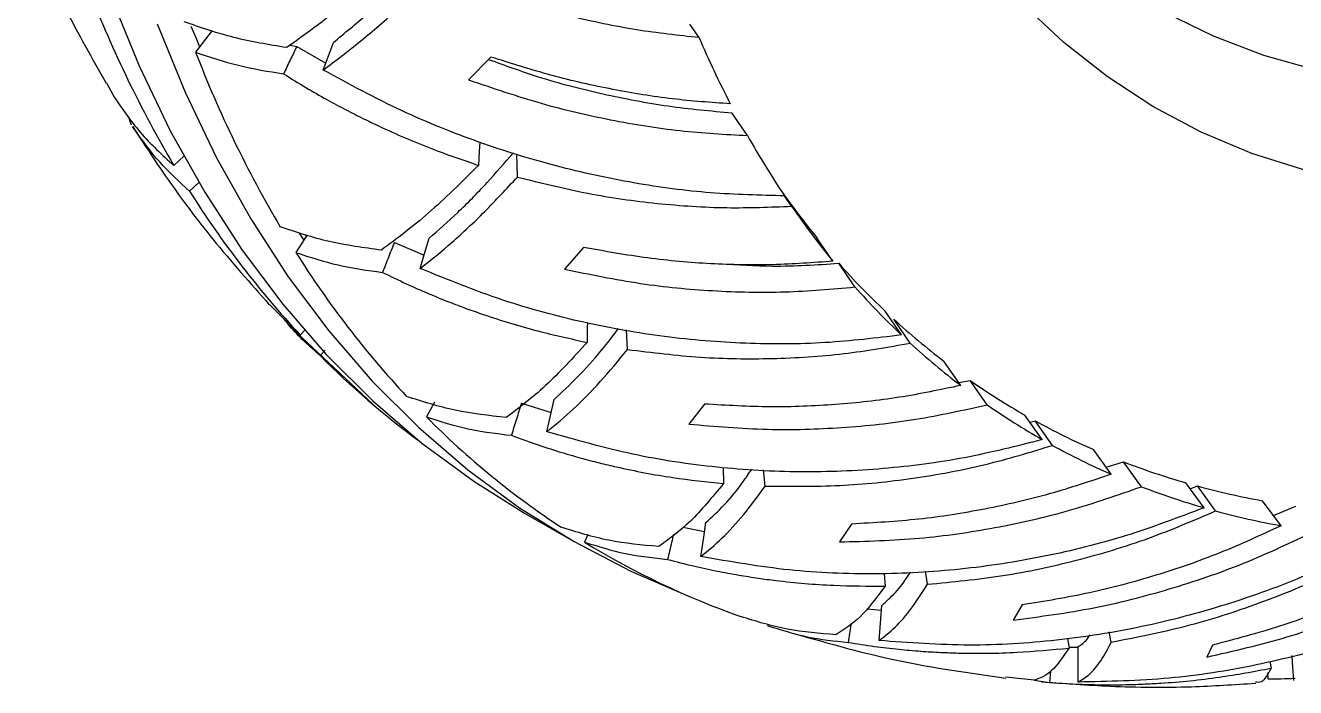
# Model space of a CAD drawing. Header units: millimetres. Extents: x 0 to 597, y 0 to 420.
# Drawn here: x 402.58 to 408.62, y 39.22 to 42.37 of the extents above; entities that cross this region are included whole.
import ezdxf

# ---------------------------------------------------------------- set-up
doc = ezdxf.new("R2010")
doc.units = ezdxf.units.MM

msp = doc.modelspace()

# ---------------------------------------------------------------- linework, layer by layer
at = {"color": 7, "linetype": 'Continuous', "lineweight": 25}
for p, q in [((403.47, 42.3409), (403.391, 42.2382)), ((405.7824, 42.3092), (405.739, 42.3722)), ((403.8385, 42.2713), (403.8711, 42.2652)), ((403.8711, 42.2652), (404.0093, 42.1863)), ((403.9973, 42.1536), (404.0453, 42.2845)), ((404.7944, 42.2155), (404.6877, 42.1072)), ((402.9675, 42.0927), (402.9983, 42.034)), ((406.0132, 41.8421), (405.9392, 41.9503)), ((403.0983, 41.8735), (403.0911, 41.8845)), ((403.3354, 41.7437), (403.2875, 41.6998)), ((404.9202, 41.645), (404.9179, 41.7554)), ((403.4082, 41.6203), (403.3625, 41.5774)), ((406.2231, 41.5062), (406.1892, 41.5559)), ((403.9217, 41.3697), (403.8678, 41.2857)), ((403.883, 41.3778), (403.9051, 41.345)), ((406.4195, 41.245), (406.3432, 41.3566)), ((404.3352, 41.3342), (404.4763, 41.2729)), ((405.2341, 41.3107), (405.1433, 41.2074)), ((406.524, 41.1225), (406.4471, 41.2349)), ((403.7422, 41.0395), (403.8884, 40.8939)), ((406.7452, 40.8944), (406.6669, 41.0081)), ((403.8395, 40.935), (404.2348, 40.5634)), ((406.7869, 40.8555), (406.7084, 40.9694)), ((403.9088, 40.916), (403.8884, 40.8939)), ((405.4438, 40.8254), (405.4383, 40.9189)), ((404.0065, 40.8228), (403.9826, 40.7963)), ((407.0266, 40.6544), (406.9467, 40.7695)), ((407.0168, 40.6686), (407.0715, 40.6783)), ((407.1521, 40.5626), (407.0715, 40.6783)), ((404.5255, 40.575), (404.4879, 40.5046)), ((404.9393, 40.5703), (405.0804, 40.5262)), ((405.8091, 40.566), (405.7348, 40.4705)), ((407.414, 40.397), (407.3319, 40.5136)), ((407.3556, 40.4799), (407.3805, 40.4863)), ((407.4629, 40.3696), (407.3805, 40.4863)), ((407.7412, 40.2326), (407.6572, 40.3501)), ((405.8971, 40.2644), (405.8999, 40.1882)), ((407.7174, 40.2659), (407.8004, 40.2912)), ((407.8853, 40.1733), (407.8004, 40.2912)), ((406.0976, 40.176), (406.0895, 40.2537)), ((408.1828, 40.0734), (408.0962, 40.1919)), ((408.117, 40.1635), (408.1511, 40.1766)), ((408.238, 40.058), (408.1511, 40.1766)), ((408.5494, 39.9878), (408.4607, 40.1068)), ((408.5137, 40.0357), (408.6196, 40.0813)), ((404.9533, 40.0482), (405.1718, 39.9221)), ((405.7063, 39.9814), (405.8097, 39.9604)), ((406.5083, 39.9958), (406.4504, 39.9108)), ((405.255, 39.9459), (405.2393, 39.91)), ((406.6627, 39.7614), (406.6682, 39.7008)), ((406.8688, 39.7095), (406.859, 39.7722)), ((407.3181, 39.6113), (407.2763, 39.5393)), ((406.5798, 39.5934), (406.65, 39.5863)), ((407.7423, 39.4348), (407.732, 39.4836)), ((407.5343, 39.4522), (407.5412, 39.4064)), ((408.2226, 39.42), (408.1964, 39.3631)), ((407.5405, 39.4112), (407.585, 39.4108)), ((407.4526, 39.2958), (407.4484, 39.243)), ((408.4949, 39.3428), (408.5019, 39.3107)), ((407.3758, 39.253), (407.2416, 39.2679)), ((407.3762, 39.2532), (407.4484, 39.243)), ((408.4852, 39.2881), (408.4853, 39.2598))]:
    msp.add_line(p, q, dxfattribs=at)
at = {"color": 7, "linetype": 'Continuous', "lineweight": 25, "flags": 128}
for points in [[(406.4397, 48.128), (406.3659, 47.7369), (406.3083, 47.3512), (406.267, 46.9718), (406.2422, 46.5999), (406.2339, 46.2365), (406.2422, 45.8826), (406.2669, 45.5393), (406.3081, 45.2075), (406.3656, 44.8882), (406.4393, 44.5823), (406.529, 44.2906), (406.6343, 44.0139), (406.7551, 43.7531), (406.8909, 43.5089), (407.0414, 43.2819), (407.2062, 43.0729), (407.3847, 42.8824), (407.5765, 42.7109), (407.7811, 42.559), (407.9978, 42.4271), (408.226, 42.3155), (408.4651, 42.2245), (408.7145, 42.1545)], [(408.6616, 41.6769), (408.4104, 41.7575), (408.1697, 41.8588), (407.9401, 41.9806), (407.7222, 42.1227), (407.5167, 42.2845), (407.3241, 42.4657), (407.1449, 42.6659), (406.9795, 42.8843), (406.8285, 43.1206), (406.6922, 43.3739), (406.571, 43.6437), (406.4653, 43.9292), (406.3753, 44.2297), (406.3012, 44.5443), (406.2434, 44.8722), (406.2018, 45.2124), (406.1766, 45.5642), (406.1766, 45.5642)], [(402.9889, 42.4994), (403.122, 42.1741), (403.2705, 41.8649), (403.4341, 41.5724), (403.6124, 41.2973), (403.8052, 41.04), (404.0119, 40.8011), (404.2323, 40.5811), (404.4659, 40.3804), (404.7122, 40.1993), (404.9533, 40.0482)], [(403.2074, 42.3733), (403.3405, 42.048), (403.489, 41.7388), (403.6526, 41.4463), (403.8309, 41.1712), (404.0237, 40.9139), (404.2304, 40.675), (404.4508, 40.455), (404.6844, 40.2542), (404.9307, 40.0732), (405.1892, 39.9122), (405.4594, 39.7715), (405.7188, 39.66)], [(403.3687, 42.3628), (403.3912, 42.3074), (403.4093, 42.2641)], [(404.7413, 41.8099), (404.7389, 41.7683), (404.735, 41.7005)], [(404.4581, 41.2105), (404.4791, 41.2821), (404.5, 41.3537)], [(405.2525, 40.9517), (405.2522, 40.9318), (405.2513, 40.8592)], [(405.0601, 40.4348), (405.0771, 40.5115), (405.0941, 40.5881)], [(405.7917, 39.8415), (405.8039, 39.9221), (405.8161, 40.0026)], [(406.6385, 39.4422), (406.6451, 39.5254), (406.6518, 39.6085)], [(407.5841, 39.2447), (407.5846, 39.3292), (407.585, 39.4136)], [(408.6101, 39.2528), (408.6039, 39.3372), (408.6014, 39.3702)]]:
    msp.add_lwpolyline(points, dxfattribs=at)
at = {"color": 7, "linetype": 'Continuous', "lineweight": 25}
for centre, radius, start, end in [((408.1242, 44.5534), 5.6158, 201.12049, 210.53969), ((410.3343, 44.265), 4.9543, 203.25135, 207.29825), ((408.6295, 44.2617), 5.6158, 201.12049, 210.53969), ((409.8354, 43.9967), 4.3877, 209.41061, 213.80026), ((407.2523, 44.026), 4.5963, 212.19055, 222.95679), ((409.442, 43.8896), 4.0023, 215.22625, 219.26212), ((409.5446, 43.7992), 4.0361, 214.61841, 219.25995), ((407.7575, 43.7343), 4.5963, 212.19055, 222.95679), ((409.2032, 43.6866), 3.6888, 221.65488, 226.56316), ((409.297, 43.5892), 3.7113, 221.65414, 226.56122), ((409.0878, 43.5636), 3.5201, 227.47377, 232.5381), ((409.1806, 43.4655), 3.5415, 227.475, 232.53825), ((406.8778, 43.6783), 4.0851, 224.8697, 233.58575), ((409.0296, 43.4861), 3.4232, 235.11041, 240.26855), ((409.1227, 43.3886), 3.4451, 235.11124, 240.26644), ((407.3606, 43.3614), 4.0514, 224.84147, 236.55351), ((409.0342, 43.4962), 3.4342, 241.21572, 246.36194), ((409.123, 43.3903), 3.4468, 241.20874, 246.36625), ((409.0803, 43.6132), 3.56, 248.92942, 253.95287), ((409.1723, 43.5139), 3.5799, 248.93051, 253.9552), ((409.1284, 43.7888), 3.7421, 254.86018, 259.72125), ((409.2203, 43.6889), 3.7614, 254.86064, 259.72502), ((407.311, 43.2982), 3.9714, 238.5578, 250.42603)]:
    msp.add_arc(centre, radius, start, end, dxfattribs=at)
for points, knots in [([(402.582, 42.853), (402.5893, 42.835), (402.6466, 42.6945), (402.7706, 42.4369), (402.8988, 42.2093), (402.9652, 42.0916)], [0, 0, 0, 0, 0.066181, 0.516708, 1, 1, 1, 1]), ([(404.0453, 42.2845), (404.0986, 42.3286), (404.2045, 42.416), (404.3704, 42.5697), (404.4826, 42.6854), (404.5383, 42.7428)], [0, 0, 0, 0, 0.339009, 0.671985, 1, 1, 1, 1]), ([(404.361, 42.6959), (404.2677, 42.612), (404.0808, 42.4439), (403.9093, 42.3214), (403.8234, 42.26)], [0, 0, 0, 0, 0.499576, 1, 1, 1, 1]), ([(403.9973, 42.1536), (404.0559, 42.1981), (404.172, 42.2861), (404.3534, 42.4422), (404.476, 42.5603), (404.5368, 42.6189)], [0, 0, 0, 0, 0.3393768, 0.6723313, 1, 1, 1, 1]), ([(404.5368, 42.6189), (404.6429, 42.5778), (404.8547, 42.4957), (405.1731, 42.4068), (405.4847, 42.3415), (405.6845, 42.3198), (405.7824, 42.3092)], [0, 0, 0, 0, 0.250635, 0.500169, 0.75531, 1, 1, 1, 1]), ([(403.8234, 42.26), (403.7386, 42.274), (403.5685, 42.3021), (403.4141, 42.3559), (403.3366, 42.383)], [0, 0, 0, 0, 0.498249, 1, 1, 1, 1]), ([(403.8711, 42.2652), (403.8607, 42.2435), (403.8399, 42.2003), (403.8191, 42.1571), (403.8087, 42.1355)], [0, 0, 0, 0, 0.499998, 1, 1, 1, 1]), ([(403.391, 42.2382), (403.4577, 42.2156), (403.5912, 42.1705), (403.7363, 42.1472), (403.8087, 42.1355)], [0, 0, 0, 0, 0.500355, 1, 1, 1, 1]), ([(404.7832, 42.2041), (404.8604, 42.1759), (405.0419, 42.1097), (405.3281, 42.0369), (405.6388, 41.9774), (405.8391, 41.9593), (405.9392, 41.9503)], [0, 0, 0, 0, 0.195641, 0.460132, 0.730066, 1, 1, 1, 1]), ([(405.9317, 41.9929), (405.8405, 41.9994), (405.658, 42.0123), (405.3739, 42.0585), (405.0856, 42.1229), (404.8915, 42.1847), (404.7944, 42.2155)], [0, 0, 0, 0, 0.24992, 0.499822, 0.74999, 1, 1, 1, 1]), ([(403.8087, 42.1355), (403.8441, 42.1135), (403.912, 42.0712), (404.0113, 42.0146), (404.1025, 41.9656), (404.1854, 41.9236), (404.3197, 41.8592), (404.5014, 41.7807), (404.6602, 41.7262), (404.735, 41.7005)], [0, 0, 0, 0, 0.120105, 0.230142, 0.330172, 0.420244, 0.5004, 0.764723, 1, 1, 1, 1]), ([(406.1893, 41.5559), (406.073, 41.5584), (405.8398, 41.5635), (405.4751, 41.6121), (405.106, 41.6915), (404.7355, 41.8063), (404.363, 41.955), (404.1205, 42.0867), (403.9973, 42.1536)], [0, 0, 0, 0, 0.166042, 0.3330587, 0.4991852, 0.6633043, 0.8289954, 1, 1, 1, 1]), ([(404.6877, 42.1072), (404.803, 42.0678), (405.029, 41.9906), (405.3656, 41.913), (405.6948, 41.86), (405.9071, 41.848), (406.0132, 41.8421)], [0, 0, 0, 0, 0.255318, 0.500298, 0.75016, 1, 1, 1, 1]), ([(402.9983, 42.034), (403.0394, 41.9733), (403.1219, 41.8514), (403.2321, 41.7505), (403.2875, 41.6998)], [0, 0, 0, 0, 0.498248, 1, 1, 1, 1]), ([(403.0868, 41.8912), (403.0842, 41.8972), (403.0792, 41.9088), (403.0758, 41.922), (403.0752, 41.9292), (403.0752, 41.9295)], [0, 0, 0, 0, 0.5098344, 0.973336, 1, 1, 1, 1]), ([(403.0917, 41.8849), (403.1437, 41.805), (403.2685, 41.6133), (403.4831, 41.3292), (403.651, 41.14), (403.7411, 41.0384)], [0, 0, 0, 0, 0.248334, 0.596444, 1, 1, 1, 1]), ([(403.3625, 41.5774), (403.3134, 41.6223), (403.2154, 41.7121), (403.1373, 41.8197), (403.0983, 41.8735)], [0, 0, 0, 0, 0.500384, 1, 1, 1, 1]), ([(404.5, 41.3537), (404.5451, 41.3934), (404.6346, 41.4721), (404.7698, 41.6092), (404.8591, 41.7126), (404.9007, 41.7607)], [0, 0, 0, 0, 0.352769, 0.699255, 1, 1, 1, 1]), ([(404.735, 41.7005), (404.6548, 41.6209), (404.4942, 41.4615), (404.3472, 41.3523), (404.2737, 41.2977)], [0, 0, 0, 0, 0.4995742, 1, 1, 1, 1]), ([(404.4581, 41.2105), (404.5082, 41.2506), (404.6076, 41.3301), (404.7631, 41.476), (404.8681, 41.589), (404.9202, 41.645)], [0, 0, 0, 0, 0.3393819, 0.6723277, 1, 1, 1, 1]), ([(404.9202, 41.645), (405.0317, 41.6173), (405.2543, 41.5619), (405.5876, 41.5157), (405.913, 41.4939), (406.1212, 41.5022), (406.2231, 41.5062)], [0, 0, 0, 0, 0.250638, 0.500169, 0.75531, 1, 1, 1, 1]), ([(404.2737, 41.2977), (404.1902, 41.3089), (404.0226, 41.3315), (403.8696, 41.3825), (403.7928, 41.4081)], [0, 0, 0, 0, 0.498248, 1, 1, 1, 1]), ([(404.3352, 41.3342), (404.3259, 41.3105), (404.3072, 41.263), (404.2885, 41.2155), (404.2792, 41.1918)], [0, 0, 0, 0, 0.499993, 1, 1, 1, 1]), ([(406.4195, 41.245), (406.3248, 41.2379), (406.1353, 41.2236), (405.8396, 41.2299), (405.5389, 41.2554), (405.3357, 41.2923), (405.2341, 41.3107)], [0, 0, 0, 0, 0.2499169, 0.4998211, 0.7499871, 1, 1, 1, 1]), ([(403.8678, 41.2857), (403.9338, 41.2642), (404.0658, 41.2211), (404.2081, 41.2015), (404.2792, 41.1918)], [0, 0, 0, 0, 0.500353, 1, 1, 1, 1]), ([(405.8837, 41.2324), (405.967, 41.2275), (406.1595, 41.2162), (406.343, 41.2281), (406.4471, 41.2349)], [0, 0, 0, 0, 0.432921, 1, 1, 1, 1]), ([(404.2792, 41.1918), (404.3167, 41.1735), (404.3886, 41.1384), (404.4933, 41.0924), (404.5894, 41.0532), (404.6766, 41.0202), (404.8176, 40.9707), (405.0078, 40.9124), (405.1734, 40.8762), (405.2513, 40.8592)], [0, 0, 0, 0, 0.120104, 0.230138, 0.330172, 0.420248, 0.500398, 0.76472, 1, 1, 1, 1]), ([(406.7452, 40.8944), (406.625, 40.8799), (406.3841, 40.8508), (406.0059, 40.8494), (405.622, 40.8804), (405.2351, 40.949), (404.8445, 41.0532), (404.5882, 41.1576), (404.4581, 41.2105)], [0, 0, 0, 0, 0.166043, 0.333058, 0.499186, 0.663304, 0.828995, 1, 1, 1, 1]), ([(405.1433, 41.2074), (405.2641, 41.1825), (405.5007, 41.1336), (405.8517, 41.1007), (406.194, 41.0932), (406.414, 41.1128), (406.524, 41.1225)], [0, 0, 0, 0, 0.255321, 0.500302, 0.750159, 1, 1, 1, 1]), ([(403.9826, 40.7963), (403.9316, 40.8409), (403.8711, 40.8938), (403.8214, 40.9582), (403.8136, 40.9684)], [0, 0, 0, 0, 0.842133, 1, 1, 1, 1]), ([(405.0941, 40.5881), (405.1311, 40.6221), (405.2043, 40.6895), (405.3081, 40.8041), (405.3741, 40.8902), (405.4011, 40.9255)], [0, 0, 0, 0, 0.375655, 0.744627, 1, 1, 1, 1]), ([(405.2513, 40.8592), (405.1845, 40.7861), (405.0508, 40.64), (404.9282, 40.5482), (404.8668, 40.5022)], [0, 0, 0, 0, 0.499581, 1, 1, 1, 1]), ([(405.0601, 40.4348), (405.1018, 40.4692), (405.1845, 40.5374), (405.3138, 40.6688), (405.4007, 40.7735), (405.4438, 40.8254)], [0, 0, 0, 0, 0.339371, 0.672331, 1, 1, 1, 1]), ([(405.4438, 40.8254), (405.5595, 40.8111), (405.7904, 40.7824), (406.1343, 40.7785), (406.4691, 40.7995), (406.6825, 40.8371), (406.7869, 40.8555)], [0, 0, 0, 0, 0.250639, 0.50017, 0.75531, 1, 1, 1, 1]), ([(407.0266, 40.6544), (406.9298, 40.6341), (406.7362, 40.5934), (406.433, 40.5607), (406.1239, 40.5478), (405.914, 40.5599), (405.8091, 40.566)], [0, 0, 0, 0, 0.249917, 0.499821, 0.749987, 1, 1, 1, 1]), ([(404.8668, 40.5022), (404.785, 40.5111), (404.6209, 40.5291), (404.4696, 40.5778), (404.3937, 40.6022)], [0, 0, 0, 0, 0.498248, 1, 1, 1, 1]), ([(404.9393, 40.5703), (404.9313, 40.5448), (404.9154, 40.4939), (404.8995, 40.4429), (404.8915, 40.4174)], [0, 0, 0, 0, 0.5, 1, 1, 1, 1]), ([(405.7348, 40.4705), (405.8595, 40.4599), (406.1041, 40.4393), (406.4647, 40.4505), (406.8154, 40.4876), (407.0399, 40.5376), (407.1521, 40.5626)], [0, 0, 0, 0, 0.255319, 0.500301, 0.750158, 1, 1, 1, 1]), ([(404.4879, 40.5046), (404.5531, 40.4838), (404.6833, 40.4423), (404.8222, 40.4257), (404.8915, 40.4174)], [0, 0, 0, 0, 0.500358, 1, 1, 1, 1]), ([(404.8915, 40.4174), (404.9308, 40.403), (405.0061, 40.3753), (405.1154, 40.3402), (405.2154, 40.311), (405.3061, 40.2872), (405.4525, 40.2526), (405.6493, 40.2147), (405.8197, 40.1967), (405.8999, 40.1882)], [0, 0, 0, 0, 0.120107, 0.230136, 0.330175, 0.420249, 0.500401, 0.76472, 1, 1, 1, 1]), ([(407.414, 40.397), (407.2918, 40.366), (407.0468, 40.3039), (406.6604, 40.2538), (406.2667, 40.2374), (405.8679, 40.2601), (405.4634, 40.3197), (405.196, 40.396), (405.0601, 40.4348)], [0, 0, 0, 0, 0.166042, 0.333056, 0.499184, 0.663302, 0.828992, 1, 1, 1, 1]), ([(406.0976, 40.176), (406.2161, 40.1748), (406.4524, 40.1725), (406.8026, 40.2095), (407.1421, 40.2719), (407.3575, 40.3375), (407.4629, 40.3696)], [0, 0, 0, 0, 0.250638, 0.500171, 0.755311, 1, 1, 1, 1]), ([(405.8161, 40.0026), (405.845, 40.0297), (405.9024, 40.0835), (405.9763, 40.1714), (406.0201, 40.2365), (406.0337, 40.2568)], [0, 0, 0, 0, 0.412152, 0.816949, 1, 1, 1, 1]), ([(407.7412, 40.2326), (407.6438, 40.1997), (407.449, 40.1338), (407.1426, 40.0637), (406.8292, 40.0138), (406.6152, 40.0018), (406.5083, 39.9958)], [0, 0, 0, 0, 0.249918, 0.499821, 0.749987, 1, 1, 1, 1]), ([(405.8999, 40.1882), (405.8465, 40.124), (405.7397, 39.9954), (405.6408, 39.9244), (405.5914, 39.8889)], [0, 0, 0, 0, 0.499567, 1, 1, 1, 1]), ([(405.7917, 39.8415), (405.8251, 39.869), (405.8914, 39.9235), (405.9947, 40.0363), (406.0635, 40.1297), (406.0976, 40.176)], [0, 0, 0, 0, 0.339375, 0.672321, 1, 1, 1, 1]), ([(406.4504, 39.9108), (406.5777, 39.9143), (406.8271, 39.9212), (407.1928, 39.975), (407.5471, 40.0548), (407.7725, 40.1338), (407.8853, 40.1733)], [0, 0, 0, 0, 0.255319, 0.5003, 0.750158, 1, 1, 1, 1]), ([(408.1828, 40.0734), (408.0605, 40.0269), (407.8151, 39.9335), (407.4259, 39.8369), (407.0274, 39.7748), (406.6216, 39.753), (406.2078, 39.7686), (405.9318, 39.817), (405.7917, 39.8415)], [0, 0, 0, 0, 0.166041, 0.333057, 0.499183, 0.663303, 0.828993, 1, 1, 1, 1]), ([(406.8688, 39.7095), (406.9886, 39.7209), (407.2277, 39.7439), (407.5794, 39.8199), (407.919, 39.9214), (408.1332, 40.0131), (408.238, 40.058)], [0, 0, 0, 0, 0.250639, 0.50017, 0.755312, 1, 1, 1, 1]), ([(405.5914, 39.8889), (405.5117, 39.8961), (405.3517, 39.9104), (405.2025, 39.9574), (405.1277, 39.9809)], [0, 0, 0, 0, 0.498247, 1, 1, 1, 1]), ([(407.2763, 39.5393), (407.4046, 39.5562), (407.6559, 39.5895), (408.0218, 39.6834), (408.3746, 39.8033), (408.5977, 39.9092), (408.7092, 39.9622)], [0, 0, 0, 0, 0.25532, 0.500299, 0.750158, 1, 1, 1, 1]), ([(408.5494, 39.9878), (408.4529, 39.9432), (408.2599, 39.8539), (407.9546, 39.7486), (407.641, 39.6638), (407.4257, 39.6288), (407.3181, 39.6113)], [0, 0, 0, 0, 0.249917, 0.499821, 0.749987, 1, 1, 1, 1]), ([(409.9588, 39.9694), (409.8417, 39.8956), (409.6069, 39.7475), (409.2282, 39.5681), (408.8359, 39.4234), (408.431, 39.3197), (408.0129, 39.2532), (407.7285, 39.2476), (407.5841, 39.2447)], [0, 0, 0, 0, 0.166043, 0.333058, 0.499185, 0.663303, 0.828993, 1, 1, 1, 1]), ([(405.2393, 39.91), (405.3034, 39.8897), (405.4316, 39.8493), (405.5665, 39.8347), (405.6339, 39.8275)], [0, 0, 0, 0, 0.500358, 1, 1, 1, 1]), ([(405.6615, 39.9454), (405.6586, 39.9329), (405.6494, 39.8936), (405.6402, 39.8543), (405.6339, 39.8275)], [0, 0, 0, 0, 0.31754, 1, 1, 1, 1]), ([(409.0366, 39.93), (408.916, 39.869), (408.6741, 39.7468), (408.2874, 39.6069), (407.8894, 39.5017), (407.4815, 39.4374), (407.0632, 39.4108), (406.7815, 39.4316), (406.6385, 39.4422)], [0, 0, 0, 0, 0.166043, 0.333058, 0.499184, 0.663302, 0.828993, 1, 1, 1, 1]), ([(407.7423, 39.4348), (407.862, 39.4582), (408.1009, 39.505), (408.4497, 39.6173), (408.7847, 39.7547), (408.9943, 39.8703), (409.097, 39.9269)], [0, 0, 0, 0, 0.250637, 0.500169, 0.75531, 1, 1, 1, 1]), ([(408.1964, 39.3631), (408.3241, 39.3926), (408.5743, 39.4505), (408.9355, 39.5815), (409.282, 39.738), (409.4993, 39.8682), (409.608, 39.9333)], [0, 0, 0, 0, 0.255319, 0.500299, 0.750158, 1, 1, 1, 1]), ([(409.4355, 39.9248), (409.3413, 39.8695), (409.153, 39.759), (408.8531, 39.6217), (408.5436, 39.5046), (408.3296, 39.4482), (408.2226, 39.42)], [0, 0, 0, 0, 0.24992, 0.499821, 0.749987, 1, 1, 1, 1]), ([(405.6339, 39.8275), (405.6746, 39.8169), (405.7525, 39.7967), (405.8654, 39.7726), (405.9684, 39.7534), (406.0616, 39.7388), (406.2118, 39.719), (406.4132, 39.7012), (406.5866, 39.7009), (406.6682, 39.7008)], [0, 0, 0, 0, 0.120103, 0.230135, 0.330172, 0.420243, 0.500399, 0.764721, 1, 1, 1, 1]), ([(406.6518, 39.6085), (406.6731, 39.6279), (406.7153, 39.6662), (406.7616, 39.7237), (406.7853, 39.7645), (406.7875, 39.7683)], [0, 0, 0, 0, 0.480176, 0.951807, 1, 1, 1, 1]), ([(406.6682, 39.7008), (406.628, 39.6474), (406.5474, 39.5404), (406.4713, 39.4934), (406.4332, 39.4698)], [0, 0, 0, 0, 0.499566, 1, 1, 1, 1]), ([(406.6385, 39.4422), (406.664, 39.4617), (406.7146, 39.5003), (406.7926, 39.5906), (406.8435, 39.6701), (406.8688, 39.7095)], [0, 0, 0, 0, 0.339377, 0.672335, 1, 1, 1, 1]), ([(406.4332, 39.4698), (406.3559, 39.4758), (406.2009, 39.4877), (406.0541, 39.5334), (405.9804, 39.5563)], [0, 0, 0, 0, 0.498245, 1, 1, 1, 1]), ([(406.1074, 39.5135), (406.1703, 39.4935), (406.2961, 39.4536), (406.4266, 39.4402), (406.4918, 39.4334)], [0, 0, 0, 0, 0.5003568, 1, 1, 1, 1]), ([(406.5059, 39.5238), (406.5056, 39.5214), (406.5008, 39.4913), (406.4961, 39.4611), (406.4918, 39.4334)], [0, 0, 0, 0, 0.080133, 1, 1, 1, 1]), ([(406.2377, 39.4747), (406.4008, 39.4283), (406.7265, 39.3357), (407.0698, 39.2877), (407.2411, 39.2638)], [0, 0, 0, 0, 0.5006171, 1, 1, 1, 1]), ([(406.4918, 39.4334), (406.5334, 39.4268), (406.6133, 39.414), (406.7286, 39.4006), (406.8336, 39.3913), (406.9284, 39.3856), (407.0809, 39.3802), (407.2847, 39.3818), (407.4591, 39.3985), (407.5412, 39.4064)], [0, 0, 0, 0, 0.1201, 0.230137, 0.330169, 0.420243, 0.500399, 0.76472, 1, 1, 1, 1]), ([(407.5841, 39.2447), (407.6022, 39.2552), (407.6382, 39.276), (407.6919, 39.3406), (407.7256, 39.4036), (407.7423, 39.4348)], [0, 0, 0, 0, 0.339386, 0.672333, 1, 1, 1, 1]), ([(407.585, 39.4136), (407.5992, 39.4222), (407.618, 39.4335), (407.6367, 39.4622), (407.6413, 39.4692)], [0, 0, 0, 0, 0.7553, 1, 1, 1, 1]), ([(407.5412, 39.4064), (407.5136, 39.3655), (407.4584, 39.2837), (407.4034, 39.2633), (407.3758, 39.253)], [0, 0, 0, 0, 0.4995665, 1, 1, 1, 1]), ([(407.4484, 39.243), (407.4907, 39.2401), (407.5718, 39.2345), (407.6883, 39.2316), (407.7943, 39.2318), (407.8897, 39.2346), (408.0429, 39.2429), (408.2469, 39.2629), (408.4203, 39.2954), (408.5019, 39.3107)], [0, 0, 0, 0, 0.120105, 0.230139, 0.330171, 0.420247, 0.5004, 0.764719, 1, 1, 1, 1]), ([(408.5019, 39.3107), (408.4864, 39.2821), (408.4632, 39.2396), (408.4367, 39.2432), (408.428, 39.2444)], [0, 0, 0, 0, 0.671291, 1, 1, 1, 1]), ([(407.4099, 39.2462), (407.5193, 39.2382), (407.7584, 39.2208), (408.0965, 39.2174), (408.3265, 39.2328), (408.4283, 39.2396)], [0, 0, 0, 0, 0.319558, 0.699042, 1, 1, 1, 1]), ([(408.4853, 39.2598), (408.5278, 39.2601), (408.5715, 39.2605), (408.6152, 39.263), (408.6164, 39.263)], [0, 0, 0, 0, 0.97218, 1, 1, 1, 1])]:
    msp.add_open_spline(points, degree=3, knots=knots, dxfattribs=at)

doc.saveas('drawing.dxf')
